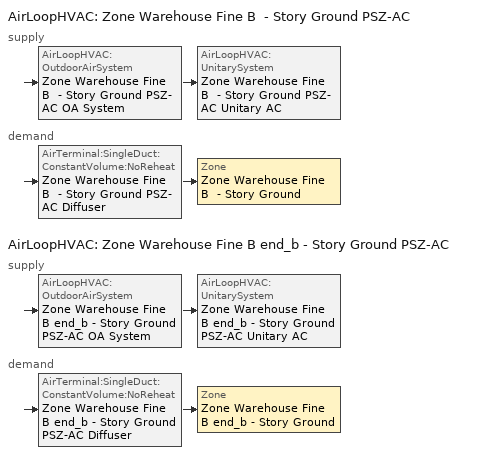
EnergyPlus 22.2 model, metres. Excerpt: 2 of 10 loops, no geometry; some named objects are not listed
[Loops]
AirLoopHVAC 'Zone Warehouse Fine B  - Story Ground PSZ-AC'
 supply: AirLoopHVAC:OutdoorAirSystem 'Zone Warehouse Fine B  - Story Ground PSZ-AC OA System' > AirLoopHVAC:UnitarySystem 'Zone Warehouse Fine B  - Story Ground PSZ-AC Unitary AC'
 demand: AirTerminal:SingleDuct:ConstantVolume:NoReheat 'Zone Warehouse Fine B  - Story Ground PSZ-AC Diffuser' > Zone 'Zone Warehouse Fine B  - Story Ground'
AirLoopHVAC 'Zone Warehouse Fine B end_b - Story Ground PSZ-AC'
 supply: AirLoopHVAC:OutdoorAirSystem 'Zone Warehouse Fine B end_b - Story Ground PSZ-AC OA System' > AirLoopHVAC:UnitarySystem 'Zone Warehouse Fine B end_b - Story Ground PSZ-AC Unitary AC'
 demand: AirTerminal:SingleDuct:ConstantVolume:NoReheat 'Zone Warehouse Fine B end_b - Story Ground PSZ-AC Diffuser' > Zone 'Zone Warehouse Fine B end_b - Story Ground'
[SizingPeriod:DesignDay] Day of Month=21; Day Type=SummerDesignDay; Dry-Bulb Temperature Range Modifier Type=DefaultMultipliers; Humidity Condition Type=Wetbulb; Barometric Pressure {Pa}=100917; Wind Speed {m/s}=5; Wind Direction {deg}=320; Rain Indicator=No; Snow Indicator=No; Daylight Saving Time Indicator=No; Solar Model Indicator=ASHRAETau; Begin Environment Reset Mode=FullResetAtBeginEnvironment
Name | Month | Maximum Dry-Bulb Temperature {C} | Daily Dry-Bulb Temperature Range {deltaC} | Wetbulb or DewPoint at Maximum Dry-Bulb {C} | ASHRAE Clear Sky Optical Depth for Beam Irradiance (taub) | ASHRAE Clear Sky Optical Depth for Diffuse Irradiance (taud)
Kodiak April .4% Condns WB=>MCDB | 4 | 11.4 | 5.4 | 8 | 0.323 | 2.439
Kodiak August .4% Condns DB=>MCWB | 8 | 22.6 | 6.3 | 16 | 0.322 | 2.497
Kodiak August .4% Condns WB=>MCDB | 8 | 21.4 | 6.3 | 16.9 | 0.322 | 2.497
Kodiak December .4% Condns DB=>MCWB | 12 | 6.9 | 5.1 | 5.6 | 0.359 | 2.403
Kodiak December .4% Condns WB=>MCDB | 12 | 6.5 | 5.1 | 6.2 | 0.359 | 2.403
Kodiak February .4% Condns DB=>MCWB | 2 | 6.9 | 4.9 | 4.6 | 0.336 | 2.429
Kodiak February .4% Condns WB=>MCDB | 2 | 6.1 | 4.9 | 5.5 | 0.336 | 2.429
Kodiak January .4% Condns DB=>MCWB | 1 | 6.8 | 4.7 | 4 | 0.326 | 2.48
Kodiak January .4% Condns WB=>MCDB | 1 | 5.7 | 4.7 | 5.5 | 0.326 | 2.48
Kodiak July .4% Condns DB=>MCWB | 7 | 24.2 | 5.5 | 16.2 | 0.316 | 2.499
Kodiak July .4% Condns WB=>MCDB | 7 | 22.8 | 5.5 | 16.6 | 0.316 | 2.499
Kodiak June .4% Condns DB=>MCWB | 6 | 22.3 | 5.4 | 13.8 | 0.317 | 2.453
Kodiak June .4% Condns WB=>MCDB | 6 | 20.3 | 5.4 | 14.7 | 0.317 | 2.453
Kodiak March .4% Condns DB=>MCWB | 3 | 8.3 | 5.5 | 3.9 | 0.337 | 2.384
Kodiak March .4% Condns WB=>MCDB | 3 | 6.3 | 5.5 | 5.2 | 0.337 | 2.384
Kodiak May .4% Condns DB=>MCWB | 5 | 18.8 | 5.9 | 10.5 | 0.314 | 2.447
Kodiak May .4% Condns WB=>MCDB | 5 | 17 | 5.9 | 11.2 | 0.314 | 2.447
Kodiak November .4% Condns DB=>MCWB | 11 | 9.4 | 5.3 | 7.3 | 0.358 | 2.388
Kodiak November .4% Condns WB=>MCDB | 11 | 8.7 | 5.3 | 8.2 | 0.358 | 2.388
Kodiak October .4% Condns DB=>MCWB | 10 | 12.6 | 6.2 | 9.4 | 0.34 | 2.431
Kodiak October .4% Condns WB=>MCDB | 10 | 11.3 | 6.2 | 10.7 | 0.34 | 2.431
Kodiak September .4% Condns DB=>MCWB | 9 | 18 | 6.4 | 12.5 | 0.333 | 2.489
Kodiak September .4% Condns WB=>MCDB | 9 | 16.2 | 6.4 | 13.8 | 0.333 | 2.489
[ZoneControl:Thermostat] Temperature Difference Between Cutout And Setpoint {deltaC}=0
Name | Zone or ZoneList | Control Type Schedule | Control 1
Zone Warehouse Fine B  - Story Ground Thermostat | Zone Warehouse Fine B  - Story Ground | Zone Warehouse Fine B  - Story Ground Thermostat Schedule | Warehouse Fine - 90.1-2007 Thermostat 2
Zone Warehouse Fine B end_b - Story Ground Thermostat | Zone Warehouse Fine B end_b - Story Ground | Zone Warehouse Fine B end_b - Story Ground Thermostat Schedule | Warehouse Fine - 90.1-2007 Thermostat 3
[ThermostatSetpoint:DualSetpoint] Heating Setpoint Temperature Schedule=Warehouse Fine Storage Heating Setpoint Schedule; Cooling Setpoint Temperature Schedule=Warehouse Fine Storage Cooling Setpoint Schedule
Warehouse Fine - 90.1-2007 Thermostat 2; Warehouse Fine - 90.1-2007 Thermostat 3
[Zone equipment]
Zone Warehouse Fine B  - Story Ground: Zone Warehouse Fine B  - Story Ground PSZ-AC Diffuser
Zone Warehouse Fine B end_b - Story Ground: Zone Warehouse Fine B end_b - Story Ground PSZ-AC Diffuser
[Sizing:Zone] Zone Cooling Design Supply Air Temperature Input Method=SupplyAirTemperature; Zone Cooling Design Supply Air Temperature {C}=12.7778; Zone Cooling Design Supply Air Temperature Difference {deltaC}=11.11; Zone Heating Design Supply Air Temperature Input Method=SupplyAirTemperature; Zone Heating Design Supply Air Temperature {C}=50; Zone Heating Design Supply Air Temperature Difference {deltaC}=11.11; Zone Cooling Design Supply Air Humidity Ratio {kgWater/kgDryAir}=0.0085; Zone Heating Design Supply Air Humidity Ratio {kgWater/kgDryAir}=0.008; Cooling Design Air Flow Method=DesignDay; Cooling Design Air Flow Rate {m3/s}=0; Cooling Minimum Air Flow per Zone Floor Area {m3/s-m2}=0.000762; Cooling Minimum Air Flow {m3/s}=0; Cooling Minimum Air Flow Fraction=0; Heating Design Air Flow Method=DesignDay; Heating Design Air Flow Rate {m3/s}=0; Heating Maximum Air Flow per Zone Floor Area {m3/s-m2}=0.002032; Heating Maximum Air Flow {m3/s}=0.141576; Heating Maximum Air Flow Fraction=0.3; Account for Dedicated Outdoor Air System=No; Zone Load Sizing Method=Sensible Load Only No Latent Load; Zone Latent Cooling Design Supply Air Humidity Ratio Input Method=HumidityRatioDifference; Zone Cooling Design Supply Air Humidity Ratio Difference {kgWater/kgDryAir}=0.005; Zone Latent Heating Design Supply Air Humidity Ratio Input Method=HumidityRatioDifference; Zone Humidification Design Supply Air Humidity Ratio Difference {kgWater/kgDryAir}=0.005
Name | Design Specification Outdoor Air Object
Zone Warehouse Fine B  - Story Ground | Zone Warehouse Fine B  - Story Ground DSOA Space List
Zone Warehouse Fine B end_b - Story Ground | Zone Warehouse Fine B end_b - Story Ground DSOA Space List
[DesignSpecification:OutdoorAir]
Warehouse Fine Ventilation: Outdoor Air Method=Sum; Outdoor Air Flow per Person {m3/s-person}=0; Outdoor Air Flow per Zone Floor Area {m3/s-m2}=0.0003048; Outdoor Air Flow per Zone {m3/s}=0; Outdoor Air Flow Air Changes per Hour {1/hr}=0
[DesignSpecification:OutdoorAir:SpaceList] Space Design Specification Outdoor Air Object Name 1=Warehouse Fine Ventilation
Name | Space Name 1
Zone Warehouse Fine B  - Story Ground DSOA Space List | Warehouse Fine B  - Story Ground
Zone Warehouse Fine B end_b - Story Ground DSOA Space List | Warehouse Fine B end_b - Story Ground
[AirTerminal:SingleDuct:ConstantVolume:NoReheat] Availability Schedule=Always On Discrete; Maximum Air Flow Rate {m3/s}=AutoSize
Zone Warehouse Fine B  - Story Ground PSZ-AC Diffuser; Zone Warehouse Fine B end_b - Story Ground PSZ-AC Diffuser
[Controller:MechanicalVentilation] Availability Schedule=Always On Discrete; Demand Controlled Ventilation=No; System Outdoor Air Method=ZoneSum; Design Specification Outdoor Air Object Name 1=Warehouse Fine Ventilation
Name | Zone or ZoneList Name 1
Controller Mechanical Ventilation 3 | Zone Warehouse Fine B  - Story Ground
Controller Mechanical Ventilation 4 | Zone Warehouse Fine B end_b - Story Ground
[AirLoopHVAC] Design Supply Air Flow Rate {m3/s}=AutoSize; Design Return Air Flow Fraction of Supply Air Flow=1
Zone Warehouse Fine B  - Story Ground PSZ-AC; Zone Warehouse Fine B end_b - Story Ground PSZ-AC
[Sizing:System] Type of Load to Size On=Sensible; Design Outdoor Air Flow Rate {m3/s}=Autosize; Central Heating Maximum System Air Flow Ratio=1; Preheat Design Temperature {C}=7.22222; Preheat Design Humidity Ratio {kgWater/kgDryAir}=0.008; Precool Design Temperature {C}=12.7778; Precool Design Humidity Ratio {kgWater/kgDryAir}=0.008; Central Cooling Design Supply Air Temperature {C}=12.7778; Central Heating Design Supply Air Temperature {C}=50; Type of Zone Sum to Use=Coincident; 100% Outdoor Air in Cooling=No; 100% Outdoor Air in Heating=No; Central Cooling Design Supply Air Humidity Ratio {kgWater/kgDryAir}=0.0085; Central Heating Design Supply Air Humidity Ratio {kgWater/kgDryAir}=0.008; Cooling Supply Air Flow Rate Method=DesignDay; Cooling Supply Air Flow Rate {m3/s}=0; Cooling Supply Air Flow Rate Per Floor Area {m3/s-m2}=0.00996765; Cooling Fraction of Autosized Cooling Supply Air Flow Rate=1; Cooling Supply Air Flow Rate Per Unit Cooling Capacity {m3/s-W}=3.94755e-05; Heating Supply Air Flow Rate Method=DesignDay; Heating Supply Air Flow Rate {m3/s}=0; Heating Supply Air Flow Rate Per Floor Area {m3/s-m2}=0.00996765; Heating Fraction of Autosized Heating Supply Air Flow Rate=1; Heating Fraction of Autosized Cooling Supply Air Flow Rate=1; Heating Supply Air Flow Rate Per Unit Heating Capacity {m3/s-W}=3.15882e-05; System Outdoor Air Method=ZoneSum; Zone Maximum Outdoor Air Fraction=1; Cooling Design Capacity Method=CoolingDesignCapacity; Cooling Design Capacity {W}=Autosize; Cooling Design Capacity Per Floor Area {W/m2}=234.7; Fraction of Autosized Cooling Design Capacity=1; Heating Design Capacity Method=HeatingDesignCapacity; Heating Design Capacity {W}=Autosize; Heating Design Capacity Per Floor Area {W/m2}=157; Fraction of Autosized Heating Design Capacity=1; Central Cooling Capacity Control Method=OnOff; Occupant Diversity=Autosize
Zone Warehouse Fine B  - Story Ground PSZ-AC; Zone Warehouse Fine B end_b - Story Ground PSZ-AC
[Controller:OutdoorAir] Minimum Outdoor Air Flow Rate {m3/s}=Autosize; Maximum Outdoor Air Flow Rate {m3/s}=Autosize; Economizer Control Type=NoEconomizer; Economizer Control Action Type=ModulateFlow; Economizer Maximum Limit Dry-Bulb Temperature {C}=28; Economizer Maximum Limit Enthalpy {J/kg}=64000; Lockout Type=LockoutWithCompressor; Minimum Limit Type=FixedMinimum; Minimum Outdoor Air Schedule=Always On Discrete; High Humidity Control=No; Control High Indoor Humidity Based on Outdoor Humidity Ratio=Yes; Heat Recovery Bypass Control Type=BypassWhenWithinEconomizerLimits
Name | Maximum Fraction of Outdoor Air Schedule | Mechanical Ventilation Controller
Zone Warehouse Fine B  - Story Ground PSZ-AC OA System Controller | ZoneWarehouseFineBStoryGroundPSZACmaxOASch | Controller Mechanical Ventilation 3
Zone Warehouse Fine B end_b - Story Ground PSZ-AC OA System Controller | ZoneWarehouseFineBendbStoryGroundPSZACmaxOASch | Controller Mechanical Ventilation 4
[SetpointManager:MixedAir] Control Variable=Temperature
Name | Setpoint Node or NodeList
Zone Warehouse Fine B  - Story Ground PSZ-AC Mixed Air Node OS Default SPM | Zone Warehouse Fine B  - Story Ground PSZ-AC Mixed Air Node
Zone Warehouse Fine B end_b - Story Ground PSZ-AC Mixed Air Node OS Default SPM | Zone Warehouse Fine B end_b - Story Ground PSZ-AC Mixed Air Node
[AirLoopHVAC:UnitarySystem] Control Type=Load; Dehumidification Control Type=None; Availability Schedule=Outage Availability Schedule; Fan Placement=DrawThrough; DX Heating Coil Sizing Ratio=1; Use DOAS DX Cooling Coil=No; Minimum Supply Air Temperature {C}=2; Latent Load Control=SensibleOnlyLoadControl; Cooling Supply Air Flow Rate {m3/s}=Autosize; Heating Supply Air Flow Rate {m3/s}=Autosize; No Load Supply Air Flow Rate {m3/s}=Autosize; Maximum Supply Air Temperature {C}=80; Maximum Outdoor Dry-Bulb Temperature for Supplemental Heater Operation {C}=21; Maximum Cycling Rate {cycles/hr}=2.5; Heat Pump Time Constant {s}=60; Fraction of On-Cycle Power Use=0.01; Heat Pump Fan Delay Time {s}=60; Ancillary On-Cycle Electric Power {W}=0; Ancillary Off-Cycle Electric Power {W}=0
Name | Controlling Zone or Thermostat Location | Supply Fan | Supply Air Fan Operating Mode Schedule | Heating Coil | Cooling Coil | Supplemental Heating Coil
Zone Warehouse Fine B  - Story Ground PSZ-AC Unitary AC | Zone Warehouse Fine B  - Story Ground | Zone Warehouse Fine B  - Story Ground PSZ-AC Fan | Zone Warehouse Fine B  - Story Ground PSZ-AC Occ Sch | Zone Warehouse Fine B  - Story Ground PSZ-AC Gas Htg Coil 13kBtu/hr 0.8 Thermal Eff | Zone Warehouse Fine B  - Story Ground PSZ-AC 1spd DX AC Clg Coil 5kBtu/hr 13.0SEER | Zone Warehouse Fine B  - Story Ground PSZ-AC No Heat
Zone Warehouse Fine B end_b - Story Ground PSZ-AC Unitary AC | Zone Warehouse Fine B end_b - Story Ground | Zone Warehouse Fine B end_b - Story Ground PSZ-AC Fan | Zone Warehouse Fine B end_b - Story Ground PSZ-AC Occ Sch | Zone Warehouse Fine B end_b - Story Ground PSZ-AC Gas Htg Coil 20kBtu/hr 0.8 Thermal Eff | Zone Warehouse Fine B end_b - Story Ground PSZ-AC 1spd DX AC Clg Coil 8kBtu/hr 13.0SEER | Zone Warehouse Fine B end_b - Story Ground PSZ-AC No Heat
[Fan:OnOff] Availability Schedule=Always On Discrete; Fan Total Efficiency=0.53625; Pressure Rise {Pa}=622.722; Maximum Flow Rate {m3/s}=Autosize; Motor Efficiency=0.825; Motor In Airstream Fraction=1
Name | Fan Power Ratio Function of Speed Ratio Curve | Fan Efficiency Ratio Function of Speed Ratio Curve
Zone Warehouse Fine B  - Story Ground PSZ-AC Fan | Fan On Off Power Curve 2 | Fan On Off Efficiency Curve 2
Zone Warehouse Fine B end_b - Story Ground PSZ-AC Fan | Fan On Off Power Curve 3 | Fan On Off Efficiency Curve 3
[Coil:Heating:Fuel] Availability Schedule=Always On Discrete; Fuel Type=NaturalGas; Burner Efficiency=0.8; Nominal Capacity {W}=AutoSize; Parasitic Electric Load {W}=0; Parasitic Fuel Load {W}=0
Zone Warehouse Fine B  - Story Ground PSZ-AC Gas Htg Coil 13kBtu/hr 0.8 Thermal Eff; Zone Warehouse Fine B end_b - Story Ground PSZ-AC Gas Htg Coil 20kBtu/hr 0.8 Thermal Eff
[Coil:Cooling:DX:SingleSpeed] Availability Schedule=Always On Discrete; Gross Rated Total Cooling Capacity {W}=Autosize; Gross Rated Sensible Heat Ratio=Autosize; Gross Rated Cooling COP {W/W}=3.91157; Rated Air Flow Rate {m3/s}=Autosize; Rated Evaporator Fan Power Per Volume Flow Rate 2017 {W/(m3/s)}=773.3; Rated Evaporator Fan Power Per Volume Flow Rate 2023 {W/(m3/s)}=934.4; Total Cooling Capacity Function of Temperature Curve=CoilClgDXQRatio_fTwbToadbSI; Total Cooling Capacity Function of Flow Fraction Curve=CoilClgDXSnglQRatio_fCFMRatio; Energy Input Ratio Function of Temperature Curve=CoilClgDXEIRRatio_fTwbToadbSI; Energy Input Ratio Function of Flow Fraction Curve=CoilClgDXSnglEIRRatio_fCFMRatio; Part Load Fraction Correlation Curve=CoilClgDXEIRRatio_fQFrac; Minimum Outdoor Dry-Bulb Temperature for Compressor Operation {C}=-25; Nominal Time for Condensate Removal to Begin {s}=0; Ratio of Initial Moisture Evaporation Rate and Steady State Latent Capacity=0; Maximum Cycling Rate {cycles/hr}=0; Latent Capacity Time Constant {s}=0; Condenser Type=AirCooled; Evaporative Condenser Effectiveness=0.9; Evaporative Condenser Air Flow Rate {m3/s}=Autosize; Evaporative Condenser Pump Rated Power Consumption {W}=Autosize; Crankcase Heater Capacity {W}=0; Maximum Outdoor Dry-Bulb Temperature for Crankcase Heater Operation {C}=10; Basin Heater Capacity {W/K}=0; Basin Heater Setpoint Temperature {C}=2
Zone Warehouse Fine B  - Story Ground PSZ-AC 1spd DX AC Clg Coil 5kBtu/hr 13.0SEER; Zone Warehouse Fine B end_b - Story Ground PSZ-AC 1spd DX AC Clg Coil 8kBtu/hr 13.0SEER
[Coil:Heating:Electric] Availability Schedule=Always Off Discrete; Efficiency=1; Nominal Capacity {W}=0
Zone Warehouse Fine B  - Story Ground PSZ-AC No Heat; Zone Warehouse Fine B end_b - Story Ground PSZ-AC No Heat
[SetpointManager:SingleZone:Reheat] Control Variable=Temperature; Minimum Supply Air Temperature {C}=12.7778; Maximum Supply Air Temperature {C}=50
Name | Control Zone | Setpoint Node or NodeList
Zone Warehouse Fine B  - Story Ground Setpoint Manager SZ Reheat | Zone Warehouse Fine B  - Story Ground | Zone Warehouse Fine B  - Story Ground PSZ-AC Supply Outlet Node
Zone Warehouse Fine B end_b - Story Ground Setpoint Manager SZ Reheat | Zone Warehouse Fine B end_b - Story Ground | Zone Warehouse Fine B end_b - Story Ground PSZ-AC Supply Outlet Node
[Schedule:Day:Interval]
Warehouse Fine Storage Heating Setpoint Schedule Default; autogen Warehouse Fine Storage Heating Setpoint Schedule 0_day_sch; autogen Warehouse Fine Storage Heating Setpoint Schedule 1_day_sch: Average, 24:00, 15.56
Warehouse Fine Storage Heating Setpoint Schedule Summer Design Day; Warehouse Fine Storage Heating Setpoint Schedule Winter Design Day: No, 24:00, 15.56
Warehouse Fine Storage Cooling Setpoint Schedule Default: Average, 24:00, 67.7693
Warehouse Fine Storage Cooling Setpoint Schedule Summer Design Day; Warehouse Fine Storage Cooling Setpoint Schedule Winter Design Day: No, 24:00, 26.7
Schedule Day 106; Schedule Day 107; Schedule Day 108; Schedule Day 16; Schedule Day 52; Schedule Day 53; Schedule Day 54; Schedule Day 98: No, 01:00, 0, 02:00, 0, 03:00, 0, 04:00, 0, 05:00, 0, 06:00, 0, 07:00, 0, 08:00, 0, 09:00, 0, 10:00, 0, 11:00, 0, 12:00, 0, 13:00, 0, 14:00, 0, 15:00, 0, 16:00, 0, 17:00, 0, 18:00, 0, 19:00, 0, 20:00, 0, 21:00, 0, 22:00, 0, 23:00, 0, 24:00, 0
Schedule Day 13; Schedule Day 97: No, 01:00, 0.7, 02:00, 0.7, 03:00, 0.7, 04:00, 0.7, 05:00, 0.7, 06:00, 0.7, 07:00, 0, 08:00, 0, 09:00, 0, 10:00, 0, 11:00, 0, 12:00, 0, 13:00, 0, 14:00, 0, 15:00, 0, 16:00, 0, 17:00, 0, 18:00, 0, 19:00, 0, 20:00, 0, 21:00, 0, 22:00, 0, 23:00, 0, 24:00, 0
Schedule Day 17; Schedule Day 99: No, 01:00, 0, 02:00, 0, 03:00, 0, 04:00, 0, 05:00, 0, 06:00, 0, 07:00, 0.7, 08:00, 0.7, 09:00, 0.7, 10:00, 0.7, 11:00, 0.7, 12:00, 0.7, 13:00, 0.7, 14:00, 0.7, 15:00, 0.7, 16:00, 0.7, 17:00, 0.7, 18:00, 0.7, 19:00, 0.7, 20:00, 0.7, 21:00, 0.7, 22:00, 0.7, 23:00, 0.7, 24:00, 0.7
Zone Warehouse Fine B  - Story Ground PSZ-AC Occ Sch Default; Zone Warehouse Fine B  - Story Ground PSZ-AC Occ Sch Sunday; Zone Warehouse Fine B end_b - Story Ground PSZ-AC Occ Sch Default; Zone Warehouse Fine B end_b - Story Ground PSZ-AC Occ Sch Sunday: No, 24:00, 0
Zone Warehouse Fine B  - Story Ground PSZ-AC Occ Sch Summer Design Day; Zone Warehouse Fine B  - Story Ground PSZ-AC Occ Sch Winter Design Day; Zone Warehouse Fine B end_b - Story Ground PSZ-AC Occ Sch Summer Design Day; Zone Warehouse Fine B end_b - Story Ground PSZ-AC Occ Sch Winter Design Day: No, 24:00, 1
ZoneWarehouseFineBendbStoryGroundPSZACmaxOASchDefault; ZoneWarehouseFineBStoryGroundPSZACmaxOASchDefault: No, 24:00, 0.7
[Schedule:Week:Daily]
Warehouse Fine Storage Heating Setpoint Schedule Week Rule - Jan1-Feb25: Warehouse Fine Storage Heating Setpoint Schedule Default, autogen Warehouse Fine Storage Heating Setpoint Schedule 0_day_sch, Warehouse Fine Storage Heating Setpoint Schedule Default, Warehouse Fine Storage Heating Setpoint Schedule Default, autogen Warehouse Fine Storage Heating Setpoint Schedule 1_day_sch, Warehouse Fine Storage Heating Setpoint Schedule Default, Warehouse Fine Storage Heating Setpoint Schedule Default, Warehouse Fine Storage Heating Setpoint Schedule Default, Warehouse Fine Storage Heating Setpoint Schedule Summer Design Day, Warehouse Fine Storage Heating Setpoint Schedule Winter Design Day, Warehouse Fine Storage Heating Setpoint Schedule Default, Warehouse Fine Storage Heating Setpoint Schedule Default
Warehouse Fine Storage Heating Setpoint Schedule Week Rule - Feb26-Mar4: Warehouse Fine Storage Heating Setpoint Schedule Default, autogen Warehouse Fine Storage Heating Setpoint Schedule 0_day_sch, Warehouse Fine Storage Heating Setpoint Schedule Default, autogen Warehouse Fine Storage Heating Setpoint Schedule 1_day_sch, Warehouse Fine Storage Heating Setpoint Schedule Default, Warehouse Fine Storage Heating Setpoint Schedule Default, Warehouse Fine Storage Heating Setpoint Schedule Default, Warehouse Fine Storage Heating Setpoint Schedule Default, Warehouse Fine Storage Heating Setpoint Schedule Summer Design Day, Warehouse Fine Storage Heating Setpoint Schedule Winter Design Day, Warehouse Fine Storage Heating Setpoint Schedule Default, Warehouse Fine Storage Heating Setpoint Schedule Default
Warehouse Fine Storage Heating Setpoint Schedule Week Rule - Mar5-Dec31: autogen Warehouse Fine Storage Heating Setpoint Schedule 0_day_sch, Warehouse Fine Storage Heating Setpoint Schedule Default, Warehouse Fine Storage Heating Setpoint Schedule Default, autogen Warehouse Fine Storage Heating Setpoint Schedule 1_day_sch, Warehouse Fine Storage Heating Setpoint Schedule Default, Warehouse Fine Storage Heating Setpoint Schedule Default, Warehouse Fine Storage Heating Setpoint Schedule Default, Warehouse Fine Storage Heating Setpoint Schedule Default, Warehouse Fine Storage Heating Setpoint Schedule Summer Design Day, Warehouse Fine Storage Heating Setpoint Schedule Winter Design Day, Warehouse Fine Storage Heating Setpoint Schedule Default, Warehouse Fine Storage Heating Setpoint Schedule Default
Warehouse Fine Storage Cooling Setpoint Schedule Week Rule - Jan1-Dec31: Warehouse Fine Storage Cooling Setpoint Schedule Default, Warehouse Fine Storage Cooling Setpoint Schedule Default, Warehouse Fine Storage Cooling Setpoint Schedule Default, Warehouse Fine Storage Cooling Setpoint Schedule Default, Warehouse Fine Storage Cooling Setpoint Schedule Default, Warehouse Fine Storage Cooling Setpoint Schedule Default, Warehouse Fine Storage Cooling Setpoint Schedule Default, Warehouse Fine Storage Cooling Setpoint Schedule Default, Warehouse Fine Storage Cooling Setpoint Schedule Summer Design Day, Warehouse Fine Storage Cooling Setpoint Schedule Winter Design Day, Warehouse Fine Storage Cooling Setpoint Schedule Default, Warehouse Fine Storage Cooling Setpoint Schedule Default
Zone Warehouse Fine B  - Story Ground PSZ-AC Occ Sch Week Rule - Jan1-Nov4; Zone Warehouse Fine B  - Story Ground PSZ-AC Occ Sch Week Rule - Nov12-Dec31: Zone Warehouse Fine B  - Story Ground PSZ-AC Occ Sch Sunday, Zone Warehouse Fine B  - Story Ground PSZ-AC Occ Sch Sunday, Zone Warehouse Fine B  - Story Ground PSZ-AC Occ Sch Sunday, Zone Warehouse Fine B  - Story Ground PSZ-AC Occ Sch Sunday, Zone Warehouse Fine B  - Story Ground PSZ-AC Occ Sch Default, Zone Warehouse Fine B  - Story Ground PSZ-AC Occ Sch Sunday, Zone Warehouse Fine B  - Story Ground PSZ-AC Occ Sch Sunday, Zone Warehouse Fine B  - Story Ground PSZ-AC Occ Sch Default, Zone Warehouse Fine B  - Story Ground PSZ-AC Occ Sch Summer Design Day, Zone Warehouse Fine B  - Story Ground PSZ-AC Occ Sch Winter Design Day, Zone Warehouse Fine B  - Story Ground PSZ-AC Occ Sch Default, Zone Warehouse Fine B  - Story Ground PSZ-AC Occ Sch Default
Zone Warehouse Fine B  - Story Ground PSZ-AC Occ Sch Week Rule - Nov5-Nov11: Zone Warehouse Fine B  - Story Ground PSZ-AC Occ Sch Sunday, Zone Warehouse Fine B  - Story Ground PSZ-AC Occ Sch Sunday, Zone Warehouse Fine B  - Story Ground PSZ-AC Occ Sch Sunday, Schedule Day 52, Schedule Day 53, Schedule Day 54, Zone Warehouse Fine B  - Story Ground PSZ-AC Occ Sch Sunday, Zone Warehouse Fine B  - Story Ground PSZ-AC Occ Sch Default, Zone Warehouse Fine B  - Story Ground PSZ-AC Occ Sch Summer Design Day, Zone Warehouse Fine B  - Story Ground PSZ-AC Occ Sch Winter Design Day, Zone Warehouse Fine B  - Story Ground PSZ-AC Occ Sch Default, Zone Warehouse Fine B  - Story Ground PSZ-AC Occ Sch Default
Zone Warehouse Fine B end_b - Story Ground PSZ-AC Occ Sch Week Rule - Jan1-Nov4; Zone Warehouse Fine B end_b - Story Ground PSZ-AC Occ Sch Week Rule - Nov12-Dec31: Zone Warehouse Fine B end_b - Story Ground PSZ-AC Occ Sch Sunday, Zone Warehouse Fine B end_b - Story Ground PSZ-AC Occ Sch Sunday, Zone Warehouse Fine B end_b - Story Ground PSZ-AC Occ Sch Sunday, Zone Warehouse Fine B end_b - Story Ground PSZ-AC Occ Sch Sunday, Zone Warehouse Fine B end_b - Story Ground PSZ-AC Occ Sch Default, Zone Warehouse Fine B end_b - Story Ground PSZ-AC Occ Sch Sunday, Zone Warehouse Fine B end_b - Story Ground PSZ-AC Occ Sch Sunday, Zone Warehouse Fine B end_b - Story Ground PSZ-AC Occ Sch Default, Zone Warehouse Fine B end_b - Story Ground PSZ-AC Occ Sch Summer Design Day, Zone Warehouse Fine B end_b - Story Ground PSZ-AC Occ Sch Winter Design Day, Zone Warehouse Fine B end_b - Story Ground PSZ-AC Occ Sch Default, Zone Warehouse Fine B end_b - Story Ground PSZ-AC Occ Sch Default
Zone Warehouse Fine B end_b - Story Ground PSZ-AC Occ Sch Week Rule - Nov5-Nov11: Zone Warehouse Fine B end_b - Story Ground PSZ-AC Occ Sch Sunday, Zone Warehouse Fine B end_b - Story Ground PSZ-AC Occ Sch Sunday, Zone Warehouse Fine B end_b - Story Ground PSZ-AC Occ Sch Sunday, Schedule Day 106, Schedule Day 107, Schedule Day 108, Zone Warehouse Fine B end_b - Story Ground PSZ-AC Occ Sch Sunday, Zone Warehouse Fine B end_b - Story Ground PSZ-AC Occ Sch Default, Zone Warehouse Fine B end_b - Story Ground PSZ-AC Occ Sch Summer Design Day, Zone Warehouse Fine B end_b - Story Ground PSZ-AC Occ Sch Winter Design Day, Zone Warehouse Fine B end_b - Story Ground PSZ-AC Occ Sch Default, Zone Warehouse Fine B end_b - Story Ground PSZ-AC Occ Sch Default
ZoneWarehouseFineBendbStoryGroundPSZACmaxOASch Week Rule - Jan1-Nov4; ZoneWarehouseFineBendbStoryGroundPSZACmaxOASch Week Rule - Nov12-Dec31: ZoneWarehouseFineBendbStoryGroundPSZACmaxOASchDefault, ZoneWarehouseFineBendbStoryGroundPSZACmaxOASchDefault, ZoneWarehouseFineBendbStoryGroundPSZACmaxOASchDefault, ZoneWarehouseFineBendbStoryGroundPSZACmaxOASchDefault, ZoneWarehouseFineBendbStoryGroundPSZACmaxOASchDefault, ZoneWarehouseFineBendbStoryGroundPSZACmaxOASchDefault, ZoneWarehouseFineBendbStoryGroundPSZACmaxOASchDefault, ZoneWarehouseFineBendbStoryGroundPSZACmaxOASchDefault, ZoneWarehouseFineBendbStoryGroundPSZACmaxOASchDefault, ZoneWarehouseFineBendbStoryGroundPSZACmaxOASchDefault, ZoneWarehouseFineBendbStoryGroundPSZACmaxOASchDefault, ZoneWarehouseFineBendbStoryGroundPSZACmaxOASchDefault
ZoneWarehouseFineBendbStoryGroundPSZACmaxOASch Week Rule - Nov5-Nov11: ZoneWarehouseFineBendbStoryGroundPSZACmaxOASchDefault, ZoneWarehouseFineBendbStoryGroundPSZACmaxOASchDefault, ZoneWarehouseFineBendbStoryGroundPSZACmaxOASchDefault, Schedule Day 13, Schedule Day 16, Schedule Day 17, ZoneWarehouseFineBendbStoryGroundPSZACmaxOASchDefault, ZoneWarehouseFineBendbStoryGroundPSZACmaxOASchDefault, ZoneWarehouseFineBendbStoryGroundPSZACmaxOASchDefault, ZoneWarehouseFineBendbStoryGroundPSZACmaxOASchDefault, ZoneWarehouseFineBendbStoryGroundPSZACmaxOASchDefault, ZoneWarehouseFineBendbStoryGroundPSZACmaxOASchDefault
ZoneWarehouseFineBStoryGroundPSZACmaxOASch Week Rule - Jan1-Nov4; ZoneWarehouseFineBStoryGroundPSZACmaxOASch Week Rule - Nov12-Dec31: ZoneWarehouseFineBStoryGroundPSZACmaxOASchDefault, ZoneWarehouseFineBStoryGroundPSZACmaxOASchDefault, ZoneWarehouseFineBStoryGroundPSZACmaxOASchDefault, ZoneWarehouseFineBStoryGroundPSZACmaxOASchDefault, ZoneWarehouseFineBStoryGroundPSZACmaxOASchDefault, ZoneWarehouseFineBStoryGroundPSZACmaxOASchDefault, ZoneWarehouseFineBStoryGroundPSZACmaxOASchDefault, ZoneWarehouseFineBStoryGroundPSZACmaxOASchDefault, ZoneWarehouseFineBStoryGroundPSZACmaxOASchDefault, ZoneWarehouseFineBStoryGroundPSZACmaxOASchDefault, ZoneWarehouseFineBStoryGroundPSZACmaxOASchDefault, ZoneWarehouseFineBStoryGroundPSZACmaxOASchDefault
ZoneWarehouseFineBStoryGroundPSZACmaxOASch Week Rule - Nov5-Nov11: ZoneWarehouseFineBStoryGroundPSZACmaxOASchDefault, ZoneWarehouseFineBStoryGroundPSZACmaxOASchDefault, ZoneWarehouseFineBStoryGroundPSZACmaxOASchDefault, Schedule Day 97, Schedule Day 98, Schedule Day 99, ZoneWarehouseFineBStoryGroundPSZACmaxOASchDefault, ZoneWarehouseFineBStoryGroundPSZACmaxOASchDefault, ZoneWarehouseFineBStoryGroundPSZACmaxOASchDefault, ZoneWarehouseFineBStoryGroundPSZACmaxOASchDefault, ZoneWarehouseFineBStoryGroundPSZACmaxOASchDefault, ZoneWarehouseFineBStoryGroundPSZACmaxOASchDefault
[Schedule:Year]
Warehouse Fine Storage Heating Setpoint Schedule: Warehouse Fine Storage Heating Setpoint Schedule Week Rule - Jan1-Feb25, 1, 1, 2, 25, Warehouse Fine Storage Heating Setpoint Schedule Week Rule - Feb26-Mar4, 2, 26, 3, 4, Warehouse Fine Storage Heating Setpoint Schedule Week Rule - Mar5-Dec31, 3, 5, 12, 31
Warehouse Fine Storage Cooling Setpoint Schedule: Warehouse Fine Storage Cooling Setpoint Schedule Week Rule - Jan1-Dec31, 1, 1, 12, 31
Zone Warehouse Fine B  - Story Ground PSZ-AC Occ Sch: Zone Warehouse Fine B  - Story Ground PSZ-AC Occ Sch Week Rule - Jan1-Nov4, 1, 1, 11, 4, Zone Warehouse Fine B  - Story Ground PSZ-AC Occ Sch Week Rule - Nov5-Nov11, 11, 5, 11, 11, Zone Warehouse Fine B  - Story Ground PSZ-AC Occ Sch Week Rule - Nov12-Dec31, 11, 12, 12, 31
Zone Warehouse Fine B end_b - Story Ground PSZ-AC Occ Sch: Zone Warehouse Fine B end_b - Story Ground PSZ-AC Occ Sch Week Rule - Jan1-Nov4, 1, 1, 11, 4, Zone Warehouse Fine B end_b - Story Ground PSZ-AC Occ Sch Week Rule - Nov5-Nov11, 11, 5, 11, 11, Zone Warehouse Fine B end_b - Story Ground PSZ-AC Occ Sch Week Rule - Nov12-Dec31, 11, 12, 12, 31
ZoneWarehouseFineBendbStoryGroundPSZACmaxOASch: ZoneWarehouseFineBendbStoryGroundPSZACmaxOASch Week Rule - Jan1-Nov4, 1, 1, 11, 4, ZoneWarehouseFineBendbStoryGroundPSZACmaxOASch Week Rule - Nov5-Nov11, 11, 5, 11, 11, ZoneWarehouseFineBendbStoryGroundPSZACmaxOASch Week Rule - Nov12-Dec31, 11, 12, 12, 31
ZoneWarehouseFineBStoryGroundPSZACmaxOASch: ZoneWarehouseFineBStoryGroundPSZACmaxOASch Week Rule - Jan1-Nov4, 1, 1, 11, 4, ZoneWarehouseFineBStoryGroundPSZACmaxOASch Week Rule - Nov5-Nov11, 11, 5, 11, 11, ZoneWarehouseFineBStoryGroundPSZACmaxOASch Week Rule - Nov12-Dec31, 11, 12, 12, 31
[Schedule:Compact]
Outage Availability Schedule: Through: 01/01, For: AllDays, Until: 24:00, 1, Through: 01/02, For: AllDays, Until: 24:00, 1, Through: 01/03, For: AllDays, Until: 24:00, 1, Through: 01/04, For: AllDays, Until: 24:00, 1, Through: 01/05, For: AllDays, Until: 24:00, 1, Through: 01/06, For: AllDays, Until: 24:00, 1, Through: 01/07, For: AllDays, Until: 24:00, 1, Through: 01/08, For: AllDays, Until: 24:00, 1, Through: 01/09, For: AllDays, Until: 24:00, 1, Through: 01/10, For: AllDays, Until: 24:00, 1, Through: 01/11, For: AllDays, Until: 24:00, 1, Through: 01/12, For: AllDays, Until: 24:00, 1, Through: 01/13, For: AllDays, Until: 24:00, 1, Through: 01/14, For: AllDays, Until: 24:00, 1, Through: 01/15, For: AllDays, Until: 24:00, 1, Through: 01/16, For: AllDays, Until: 24:00, 1, Through: 01/17, For: AllDays, Until: 24:00, 1, Through: 01/18, For: AllDays, Until: 24:00, 1, Through: 01/19, For: AllDays, Until: 24:00, 1, Through: 01/20, For: AllDays, Until: 24:00, 1, Through: 01/21, For: AllDays, Until: 24:00, 1, Through: 01/22, For: AllDays, Until: 24:00, 1, Through: 01/23, For: AllDays, Until: 24:00, 1, Through: 01/24, For: AllDays, Until: 24:00, 1, Through: 01/25, For: AllDays, Until: 24:00, 1, Through: 01/26, For: AllDays, Until: 24:00, 1, Through: 01/27, For: AllDays, Until: 24:00, 1, Through: 01/28, For: AllDays, Until: 24:00, 1, Through: 01/29, For: AllDays, Until: 24:00, 1, Through: 01/30, For: AllDays, Until: 24:00, 1, Through: 01/31, For: AllDays, Until: 24:00, 1, Through: 02/01, For: AllDays, Until: 24:00, 1, Through: 02/02, For: AllDays, Until: 24:00, 1, Through: 02/03, For: AllDays, Until: 24:00, 1, Through: 02/04, For: AllDays, Until: 24:00, 1, Through: 02/05, For: AllDays, Until: 24:00, 1, Through: 02/06, For: AllDays, Until: 24:00, 1, Through: 02/07, For: AllDays, Until: 24:00, 1, Through: 02/08, For: AllDays, Until: 24:00, 1, Through: 02/09, For: AllDays, Until: 24:00, 1, Through: 02/10, For: AllDays, Until: 24:00, 1, Through: 02/11, For: AllDays, Until: 24:00, 1, Through: 02/12, For: AllDays, Until: 24:00, 1, Through: 02/13, For: AllDays, Until: 24:00, 1, Through: 02/14, For: AllDays, Until: 24:00, 1, Through: 02/15, For: AllDays, Until: 24:00, 1, Through: 02/16, For: AllDays, Until: 24:00, 1, Through: 02/17, For: AllDays, Until: 24:00, 1, Through: 02/18, For: AllDays, Until: 24:00, 1, Through: 02/19, For: AllDays, Until: 24:00, 1, Through: 02/20, For: AllDays, Until: 24:00, 1, Through: 02/21, For: AllDays, Until: 24:00, 1, Through: 02/22, For: AllDays, Until: 24:00, 1, Through: 02/23, For: AllDays, Until: 24:00, 1, Through: 02/24, For: AllDays, Until: 24:00, 1, Through: 02/25, For: AllDays, Until: 24:00, 1, Through: 02/26, For: AllDays, Until: 24:00, 1, Through: 02/27, For: AllDays, Until: 24:00, 1, Through: 02/28, For: AllDays, Until: 24:00, 1, Through: 03/01, For: AllDays, Until: 24:00, 1, Through: 03/02, For: AllDays, Until: 24:00, 1, Through: 03/03, For: AllDays, Until: 24:00, 1, Through: 03/04, For: AllDays, Until: 24:00, 1, Through: 03/05, For: AllDays, Until: 24:00, 1, Through: 03/06, For: AllDays, Until: 24:00, 1, Through: 03/07, For: AllDays, Until: 24:00, 1, Through: 03/08, For: AllDays, Until: 24:00, 1, Through: 03/09, For: AllDays, Until: 24:00, 1, Through: 03/10, For: AllDays, Until: 24:00, 1, Through: 03/11, For: AllDays, Until: 24:00, 1, Through: 03/12, For: AllDays, Until: 24:00, 1, Through: 03/13, For: AllDays, Until: 24:00, 1, Through: 03/14, For: AllDays, Until: 24:00, 1, Through: 03/15, For: AllDays, Until: 24:00, 1, Through: 03/16, For: AllDays, Until: 24:00, 1, Through: 03/17, For: AllDays, Until: 24:00, 1, Through: 03/18, For: AllDays, Until: 24:00, 1, Through: 03/19, For: AllDays, Until: 24:00, 1, Through: 03/20, For: AllDays, Until: 24:00, 1, Through: 03/21, For: AllDays, Until: 24:00, 1, Through: 03/22, For: AllDays, Until: 24:00, 1, Through: 03/23, For: AllDays, Until: 24:00, 1, Through: 03/24, For: AllDays, Until: 24:00, 1, Through: 03/25, For: AllDays, Until: 24:00, 1, Through: 03/26, For: AllDays, Until: 24:00, 1, Through: 03/27, For: AllDays, Until: 24:00, 1, Through: 03/28, For: AllDays, Until: 24:00, 1, Through: 03/29, For: AllDays, Until: 24:00, 1, Through: 03/30, For: AllDays, Until: 24:00, 1, Through: 03/31, For: AllDays, Until: 24:00, 1, Through: 04/01, For: AllDays, Until: 24:00, 1, Through: 04/02, For: AllDays, Until: 24:00, 1, Through: 04/03, For: AllDays, Until: 24:00, 1, Through: 04/04, For: AllDays, Until: 24:00, 1, Through: 04/05, For: AllDays, Until: 24:00, 1, Through: 04/06, For: AllDays, Until: 24:00, 1, Through: 04/07, For: AllDays, Until: 24:00, 1, Through: 04/08, For: AllDays, Until: 24:00, 1, Through: 04/09, For: AllDays, Until: 24:00, 1, Through: 04/10, For: AllDays, Until: 24:00, 1, Through: 04/11, For: AllDays, Until: 24:00, 1, Through: 04/12, For: AllDays, Until: 24:00, 1, Through: 04/13, For: AllDays, Until: 24:00, 1, Through: 04/14, For: AllDays, Until: 24:00, 1, Through: 04/15, For: AllDays, Until: 24:00, 1, Through: 04/16, For: AllDays, Until: 24:00, 1, Through: 04/17, For: AllDays, Until: 24:00, 1, Through: 04/18, For: AllDays, Until: 24:00, 1, Through: 04/19, For: AllDays, Until: 24:00, 1, Through: 04/20, For: AllDays, Until: 24:00, 1, Through: 04/21, For: AllDays, Until: 24:00, 1, Through: 04/22, For: AllDays, Until: 24:00, 1, Through: 04/23, For: AllDays, Until: 24:00, 1, Through: 04/24, For: AllDays, Until: 24:00, 1, Through: 04/25, For: AllDays, Until: 24:00, 1, Through: 04/26, For: AllDays, Until: 24:00, 1, Through: 04/27, For: AllDays, Until: 24:00, 1, Through: 04/28, For: AllDays, Until: 24:00, 1, Through: 04/29, For: AllDays, Until: 24:00, 1, Through: 04/30, For: AllDays, Until: 24:00, 1, Through: 05/01, For: AllDays, Until: 24:00, 1, Through: 05/02, For: AllDays, Until: 24:00, 1, Through: 05/03, For: AllDays, Until: 24:00, 1, Through: 05/04, For: AllDays, Until: 24:00, 1, Through: 05/05, For: AllDays, Until: 24:00, 1, Through: 05/06, For: AllDays, Until: 24:00, 1, Through: 05/07, For: AllDays, Until: 24:00, 1, Through: 05/08, For: AllDays, Until: 24:00, 1, Through: 05/09, For: AllDays, Until: 24:00, 1, Through: 05/10, For: AllDays, Until: 24:00, 1, Through: 05/11, For: AllDays, Until: 24:00, 1, Through: 05/12, For: AllDays, Until: 24:00, 1, Through: 05/13, For: AllDays, Until: 24:00, 1, Through: 05/14, For: AllDays, Until: 24:00, 1, Through: 05/15, For: AllDays, Until: 24:00, 1, Through: 05/16, For: AllDays, Until: 24:00, 1, Through: 05/17, For: AllDays, Until: 24:00, 1, Through: 05/18, For: AllDays, Until: 24:00, 1, Through: 05/19, For: AllDays, Until: 24:00, 1, Through: 05/20, For: AllDays, Until: 24:00, 1, Through: 05/21, For: AllDays, Until: 24:00, 1, Through: 05/22, For: AllDays, Until: 24:00, 1, Through: 05/23, For: AllDays, Until: 24:00, 1, Through: 05/24, For: AllDays, Until: 24:00, 1, Through: 05/25, For: AllDays, Until: 24:00, 1, Through: 05/26, For: AllDays, Until: 24:00, 1, Through: 05/27, For: AllDays, Until: 24:00, 1, Through: 05/28, For: AllDays, Until: 24:00, 1, Through: 05/29, For: AllDays, Until: 24:00, 1, Through: 05/30, For: AllDays, Until: 24:00, 1, Through: 05/31, For: AllDays, Until: 24:00, 1, Through: 06/01, For: AllDays, Until: 24:00, 1, Through: 06/02, For: AllDays, Until: 24:00, 1, Through: 06/03, For: AllDays, Until: 24:00, 1, Through: 06/04, For: AllDays, Until: 24:00, 1, Through: 06/05, For: AllDays, Until: 24:00, 1, Through: 06/06, For: AllDays, Until: 24:00, 1, Through: 06/07, For: AllDays, Until: 24:00, 1, Through: 06/08, For: AllDays, Until: 24:00, 1, Through: 06/09, For: AllDays, Until: 24:00, 1, Through: 06/10, For: AllDays, Until: 24:00, 1, Through: 06/11, For: AllDays, Until: 24:00, 1, Through: 06/12, For: AllDays, Until: 24:00, 1, Through: 06/13, For: AllDays, Until: 24:00, 1, Through: 06/14, For: AllDays, Until: 24:00, 1, Through: 06/15, For: AllDays, Until: 24:00, 1, Through: 06/16, For: AllDays, Until: 24:00, 1, Through: 06/17, For: AllDays, Until: 24:00, 1, Through: 06/18, For: AllDays, Until: 24:00, 1, Through: 06/19, For: AllDays, Until: 24:00, 1, Through: 06/20, For: AllDays, Until: 24:00, 1, Through: 06/21, For: AllDays, Until: 24:00, 1, Through: 06/22, For: AllDays, Until: 24:00, 1, Through: 06/23, For: AllDays, Until: 24:00, 1, Through: 06/24, For: AllDays, Until: 24:00, 1, Through: 06/25, For: AllDays, Until: 24:00, 1, Through: 06/26, For: AllDays, Until: 24:00, 1, Through: 06/27, For: AllDays, Until: 24:00, 1, Through: 06/28, For: AllDays, Until: 24:00, 1, Through: 06/29, For: AllDays, Until: 24:00, 1, Through: 06/30, For: AllDays, Until: 24:00, 1, Through: 07/01, For: AllDays, Until: 24:00, 1, Through: 07/02, For: AllDays, Until: 24:00, 1, Through: 07/03, For: AllDays, Until: 24:00, 1, Through: 07/04, For: AllDays, Until: 24:00, 1, Through: 07/05, For: AllDays, Until: 24:00, 1, Through: 07/06, For: AllDays, Until: 24:00, 1, Through: 07/07, For: AllDays, Until: 24:00, 1, Through: 07/08, For: AllDays, Until: 24:00, 1, Through: 07/09, For: AllDays, Until: 24:00, 1, Through: 07/10, For: AllDays, Until: 24:00, 1, Through: 07/11, For: AllDays, Until: 24:00, 1, Through: 07/12, For: AllDays, Until: 24:00, 1, Through: 07/13, For: AllDays, Until: 24:00, 1, Through: 07/14, For: AllDays, Until: 24:00, 1, Through: 07/15, For: AllDays, Until: 24:00, 1, Through: 07/16, For: AllDays, Until: 24:00, 1, Through: 07/17, For: AllDays, Until: 24:00, 1, Through: 07/18, For: AllDays, Until: 24:00, 1, Through: 07/19, For: AllDays, Until: 24:00, 1, Through: 07/20, For: AllDays, Until: 24:00, 1, Through: 07/21, For: AllDays, Until: 24:00, 1, Through: 07/22, For: AllDays, Until: 24:00, 1, Through: 07/23, For: AllDays, Until: 24:00, 1, Through: 07/24, For: AllDays, Until: 24:00, 1, Through: 07/25, For: AllDays, Until: 24:00, 1, Through: 07/26, For: AllDays, Until: 24:00, 1, Through: 07/27, For: AllDays, Until: 24:00, 1, Through: 07/28, For: AllDays, Until: 24:00, 1, Through: 07/29, For: AllDays, Until: 24:00, 1, Through: 07/30, For: AllDays, Until: 24:00, 1, Through: 07/31, For: AllDays, Until: 24:00, 1, Through: 08/01, For: AllDays, Until: 24:00, 1, Through: 08/02, For: AllDays, Until: 24:00, 1, Through: 08/03, For: AllDays, Until: 24:00, 1, Through: 08/04, For: AllDays, Until: 24:00, 1, Through: 08/05, For: AllDays, Until: 24:00, 1, Through: 08/06, For: AllDays, Until: 24:00, 1, Through: 08/07, For: AllDays, Until: 24:00, 1, Through: 08/08, For: AllDays, Until: 24:00, 1, Through: 08/09, For: AllDays, Until: 24:00, 1, Through: 08/10, For: AllDays, Until: 24:00, 1, Through: 08/11, For: AllDays, Until: 24:00, 1, Through: 08/12, For: AllDays, Until: 24:00, 1, Through: 08/13, For: AllDays, Until: 24:00, 1, Through: 08/14, For: AllDays, Until: 24:00, 1, Through: 08/15, For: AllDays, Until: 24:00, 1, Through: 08/16, For: AllDays, Until: 24:00, 1, Through: 08/17, For: AllDays, Until: 24:00, 1, Through: 08/18, For: AllDays, Until: 24:00, 1, Through: 08/19, For: AllDays, Until: 24:00, 1, Through: 08/20, For: AllDays, Until: 24:00, 1, Through: 08/21, For: AllDays, Until: 24:00, 1, Through: 08/22, For: AllDays, Until: 24:00, 1, Through: 08/23, For: AllDays, Until: 24:00, 1, Through: 08/24, For: AllDays, Until: 24:00, 1, Through: 08/25, For: AllDays, Until: 24:00, 1, Through: 08/26, For: AllDays, Until: 24:00, 1, Through: 08/27, For: AllDays, Until: 24:00, 1, Through: 08/28, For: AllDays, Until: 24:00, 1, Through: 08/29, For: AllDays, Until: 24:00, 1, Through: 08/30, For: AllDays, Until: 24:00, 1, Through: 08/31, For: AllDays, Until: 24:00, 1, Through: 09/01, For: AllDays, Until: 24:00, 1, Through: 09/02, For: AllDays, Until: 24:00, 1, Through: 09/03, For: AllDays, Until: 24:00, 1, Through: 09/04, For: AllDays, Until: 24:00, 1, Through: 09/05, For: AllDays, Until: 24:00, 1, Through: 09/06, For: AllDays, Until: 24:00, 1, Through: 09/07, For: AllDays, Until: 24:00, 1, Through: 09/08, For: AllDays, Until: 24:00, 1, Through: 09/09, For: AllDays, Until: 24:00, 1, Through: 09/10, For: AllDays, Until: 24:00, 1, Through: 09/11, For: AllDays, Until: 24:00, 1, Through: 09/12, For: AllDays, Until: 24:00, 1, Through: 09/13, For: AllDays, Until: 24:00, 1, Through: 09/14, For: AllDays, Until: 24:00, 1, Through: 09/15, For: AllDays, Until: 24:00, 1, Through: 09/16, For: AllDays, Until: 24:00, 1, Through: 09/17, For: AllDays, Until: 24:00, 1, Through: 09/18, For: AllDays, Until: 24:00, 1, Through: 09/19, For: AllDays, Until: 24:00, 1, Through: 09/20, For: AllDays, Until: 24:00, 1, Through: 09/21, For: AllDays, Until: 24:00, 1, Through: 09/22, For: AllDays, Until: 24:00, 1, Through: 09/23, For: AllDays, Until: 24:00, 1, Through: 09/24, For: AllDays, Until: 24:00, 1, Through: 09/25, For: AllDays, Until: 24:00, 1, Through: 09/26, For: AllDays, Until: 24:00, 1, Through: 09/27, For: AllDays, Until: 24:00, 1, Through: 09/28, For: AllDays, Until: 24:00, 1, Through: 09/29, For: AllDays, Until: 24:00, 1, Through: 09/30, For: AllDays, Until: 24:00, 1, Through: 10/01, For: AllDays, Until: 24:00, 1, Through: 10/02, For: AllDays, Until: 24:00, 1, Through: 10/03, For: AllDays, Until: 24:00, 1, Through: 10/04, For: AllDays, Until: 24:00, 1, Through: 10/05, For: AllDays, Until: 24:00, 1, Through: 10/06, For: AllDays, Until: 24:00, 1, Through: 10/07, For: AllDays, Until: 24:00, 1, Through: 10/08, For: AllDays, Until: 24:00, 1, Through: 10/09, For: AllDays, Until: 24:00, 1, Through: 10/10, For: AllDays, Until: 24:00, 1, Through: 10/11, For: AllDays, Until: 24:00, 1, Through: 10/12, For: AllDays, Until: 24:00, 1, Through: 10/13, For: AllDays, Until: 24:00, 1, Through: 10/14, For: AllDays, Until: 24:00, 1, Through: 10/15, For: AllDays, Until: 24:00, 1, Through: 10/16, For: AllDays, Until: 24:00, 1, Through: 10/17, For: AllDays, Until: 24:00, 1, Through: 10/18, For: AllDays, Until: 24:00, 1, Through: 10/19, For: AllDays, Until: 24:00, 1, Through: 10/20, For: AllDays, Until: 24:00, 1, Through: 10/21, For: AllDays, Until: 24:00, 1, Through: 10/22, For: AllDays, Until: 24:00, 1, Through: 10/23, For: AllDays, Until: 24:00, 1, Through: 10/24, For: AllDays, Until: 24:00, 1, Through: 10/25, For: AllDays, Until: 24:00, 1, Through: 10/26, For: AllDays, Until: 24:00, 1, Through: 10/27, For: AllDays, Until: 24:00, 1, Through: 10/28, For: AllDays, Until: 24:00, 1, Through: 10/29, For: AllDays, Until: 24:00, 1, Through: 10/30, For: AllDays, Until: 24:00, 1, Through: 10/31, For: AllDays, Until: 24:00, 1, Through: 11/01, For: AllDays, Until: 24:00, 1, Through: 11/02, For: AllDays, Until: 24:00, 1, Through: 11/03, For: AllDays, Until: 24:00, 1, Through: 11/04, For: AllDays, Until: 24:00, 1, Through: 11/05, For: AllDays, Until: 24:00, 1, Through: 11/06, For: AllDays, Until: 24:00, 1, Through: 11/07, For: AllDays, Until: 24:00, 1, Through: 11/08, For: AllDays, Until: 06:00, 1, Until: 24:00, 0, Through: 11/09, For: AllDays, Until: 24:00, 0, Through: 11/10, For: AllDays, Until: 06:00, 0, Until: 24:00, 1, Through: 11/11, For: AllDays, Until: 24:00, 1, Through: 11/12, For: AllDays, Until: 24:00, 1, Through: 11/13, For: AllDays, Until: 24:00, 1, Through: 11/14, For: AllDays, Until: 24:00, 1, Through: 11/15, For: AllDays, Until: 24:00, 1, Through: 11/16, For: AllDays, Until: 24:00, 1, Through: 11/17, For: AllDays, Until: 24:00, 1, Through: 11/18, For: AllDays, Until: 24:00, 1, Through: 11/19, For: AllDays, Until: 24:00, 1, Through: 11/20, For: AllDays, Until: 24:00, 1, Through: 11/21, For: AllDays, Until: 24:00, 1, Through: 11/22, For: AllDays, Until: 24:00, 1, Through: 11/23, For: AllDays, Until: 24:00, 1, Through: 11/24, For: AllDays, Until: 24:00, 1, Through: 11/25, For: AllDays, Until: 24:00, 1, Through: 11/26, For: AllDays, Until: 24:00, 1, Through: 11/27, For: AllDays, Until: 24:00, 1, Through: 11/28, For: AllDays, Until: 24:00, 1, Through: 11/29, For: AllDays, Until: 24:00, 1, Through: 11/30, For: AllDays, Until: 24:00, 1, Through: 12/01, For: AllDays, Until: 24:00, 1, Through: 12/02, For: AllDays, Until: 24:00, 1, Through: 12/03, For: AllDays, Until: 24:00, 1, Through: 12/04, For: AllDays, Until: 24:00, 1, Through: 12/05, For: AllDays, Until: 24:00, 1, Through: 12/06, For: AllDays, Until: 24:00, 1, Through: 12/07, For: AllDays, Until: 24:00, 1, Through: 12/08, For: AllDays, Until: 24:00, 1, Through: 12/09, For: AllDays, Until: 24:00, 1, Through: 12/10, For: AllDays, Until: 24:00, 1, Through: 12/11, For: AllDays, Until: 24:00, 1, Through: 12/12, For: AllDays, Until: 24:00, 1, Through: 12/13, For: AllDays, Until: 24:00, 1, Through: 12/14, For: AllDays, Until: 24:00, 1, Through: 12/15, For: AllDays, Until: 24:00, 1, Through: 12/16, For: AllDays, Until: 24:00, 1, Through: 12/17, For: AllDays, Until: 24:00, 1, Through: 12/18, For: AllDays, Until: 24:00, 1, Through: 12/19, For: AllDays, Until: 24:00, 1, Through: 12/20, For: AllDays, Until: 24:00, 1, Through: 12/21, For: AllDays, Until: 24:00, 1, Through: 12/22, For: AllDays, Until: 24:00, 1, Through: 12/23, For: AllDays, Until: 24:00, 1, Through: 12/24, For: AllDays, Until: 24:00, 1, Through: 12/25, For: AllDays, Until: 24:00, 1, Through: 12/26, For: AllDays, Until: 24:00, 1, Through: 12/27, For: AllDays, Until: 24:00, 1, Through: 12/28, For: AllDays, Until: 24:00, 1, Through: 12/29, For: AllDays, Until: 24:00, 1, Through: 12/30, For: AllDays, Until: 24:00, 1, Through: 12/31, For: AllDays, Until: 24:00, 1
Zone Warehouse Fine B  - Story Ground Thermostat Schedule; Zone Warehouse Fine B end_b - Story Ground Thermostat Schedule: Through: 12/31, For: AllDays, Until: 24:00, 4
[Schedule:Constant]
Name | Hourly Value
Always On Discrete | 1
Always Off Discrete | 0
[Curve:Exponent] Coefficient1 Constant=1; Coefficient2 Constant=0; Coefficient3 Constant=0; Minimum Value of x {BasedOnField A2}=0; Maximum Value of x {BasedOnField A2}=1
Fan On Off Power Curve 2; Fan On Off Power Curve 3
[Curve:Cubic] Maximum Value of x {BasedOnField A2}=1
Name | Coefficient1 Constant | Coefficient2 x | Coefficient3 x**2 | Coefficient4 x**3 | Minimum Value of x {BasedOnField A2}
CoilClgDXEIRRatio_fQFrac | 0 | 5.1091 | -8.5515 | 4.4744 | 0.7
Fan On Off Efficiency Curve 2; Fan On Off Efficiency Curve 3 | 1 | 0 | 0 | 0 | 0
[Curve:Biquadratic] Minimum Value of x {BasedOnField A2}=13.89; Maximum Value of x {BasedOnField A2}=25; Minimum Value of y {BasedOnField A3}=23.89; Maximum Value of y {BasedOnField A3}=46.11; Minimum Curve Output {BasedOnField A4}=0.77
Name | Coefficient1 Constant | Coefficient2 x | Coefficient3 x**2 | Coefficient4 y | Coefficient5 y**2 | Coefficient6 x*y | Maximum Curve Output {BasedOnField A4}
CoilClgDXQRatio_fTwbToadbSI | 0.86779 | 0.014245 | 0.000554 | -0.007569 | 3.2e-05 | -0.000191 | 1.29
CoilClgDXEIRRatio_fTwbToadbSI | 0.116709 | 0.028458 | -0.000411 | 0.021422 | 0.000162 | -0.00068 | 1.33
[Curve:Quadratic]
Name | Coefficient1 Constant | Coefficient2 x | Coefficient3 x**2 | Minimum Value of x {BasedOnField A2} | Maximum Value of x {BasedOnField A2}
CoilClgDXSnglQRatio_fCFMRatio | 0.8 | 0.2 | 0 | 0.5 | 1.5
CoilClgDXSnglEIRRatio_fCFMRatio | 1.156 | -0.1816 | 0.0256 | 0 | 1
